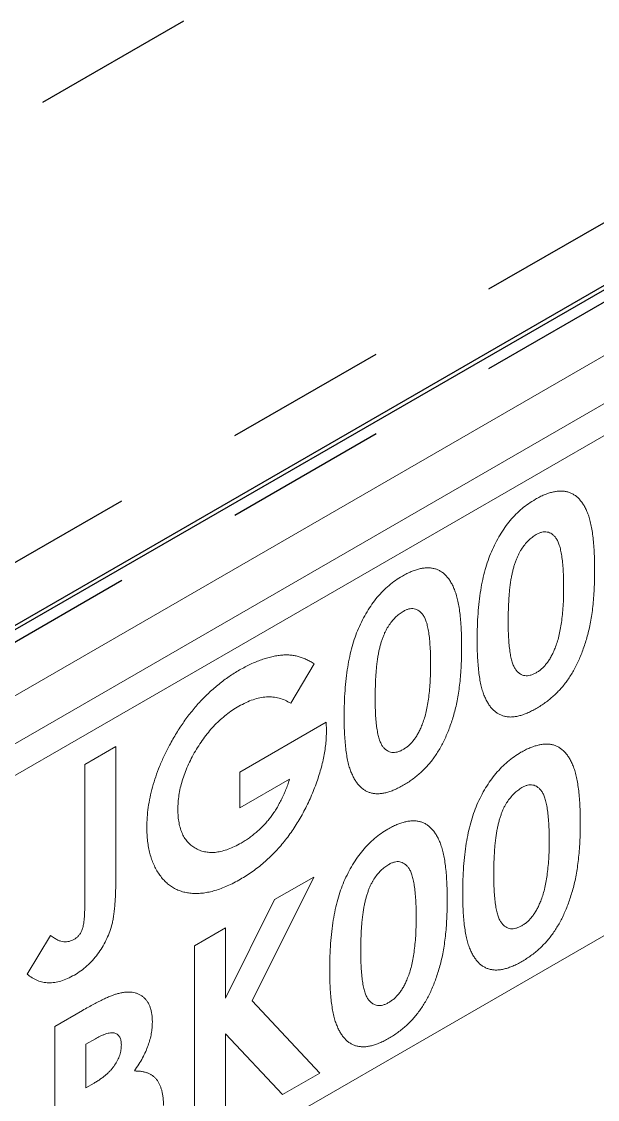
# Model space of a CAD drawing. Extents: x -0.6 to 13.4, y -11.2 to 0.
# Drawn here: x 7.3 to 7.742, y -10.773 to -9.946 of the extents above; entities that cross this region are included whole.
import ezdxf

# ---------------------------------------------------------------- set-up
doc = ezdxf.new("R2010")
doc.units = 0
doc.header["$LTSCALE"] = 0.5
doc.header["$MEASUREMENT"] = 0
doc.linetypes.add('HIDDEN', pattern=[0.375, 0.25, -0.125])
for name, color, linetype in [('Brackets', 181, 'CONTINUOUS'), ('Dimension', 10, 'CONTINUOUS'), ('Housing', 150, 'CONTINUOUS')]:
    doc.layers.add(name, color=color, linetype=linetype)
doc.layers.add('Jig', color=41, linetype='CONTINUOUS', lineweight=13)

msp = doc.modelspace()

# ---------------------------------------------------------------- linework, layer by layer
at = {"layer": 'Brackets', "linetype": 'HIDDEN', "lineweight": 25, "transparency": 16777216}
msp.add_line((8.00899, -9.60833), (7.07399, -10.1481), dxfattribs=at)
at = {"layer": 'Brackets', "linetype": 'HIDDEN', "transparency": 16777216}
for p, q in [((7.07399, -10.48879), (8.23336, -9.8195)), ((7.07399, -10.54978), (8.23336, -9.88049))]:
    msp.add_line(p, q, dxfattribs=at)
at = {"layer": 'Dimension', "transparency": 16777216}
msp.add_open_spline([(8.84098, -10.31961), (9.03371, -8.74154), (7.65115, -7.95669), (6.2686, -7.17184), (6.46132, -5.59377)], degree=3, dxfattribs=at)
at = {"layer": 'Housing', "linetype": 'Continuous', "transparency": 16777216}
for p, q in [((8.85811, -9.51018), (7.12135, -10.51325)), ((7.12342, -10.50868), (8.85777, -9.507))]:
    msp.add_line(p, q, dxfattribs=at)
at = {"layer": 'Jig', "linetype": 'Continuous', "transparency": 16777216}
for p, q in [((7.13049, -10.55849), (8.17421, -9.95569)), ((8.12928, -9.98162), (7.13049, -10.55848)), ((8.18231, -9.98776), (7.14817, -10.58504)), ((7.15878, -10.60341), (8.19292, -10.00613)), ((8.19292, -10.38982), (7.15878, -10.98709))]:
    msp.add_line(p, q, dxfattribs=at)
at = {"layer": 'Jig', "transparency": 16777216}
for p, q in [((7.52454, -10.43895), (7.50654, -10.46925)), ((7.46763, -10.52205), (7.53373, -10.48387)), ((7.53373, -10.48387), (7.53392, -10.4903)), ((7.34864, -10.5162), (7.37244, -10.50246)), ((7.37244, -10.50246), (7.37244, -10.60407)), ((7.34864, -10.62419), (7.34864, -10.5162)), ((7.46763, -10.54952), (7.46763, -10.52205)), ((7.50569, -10.52754), (7.46763, -10.54952)), ((7.52422, -10.60255), (7.47697, -10.69754)), ((7.49419, -10.6199), (7.52422, -10.60255)), ((7.45658, -10.6955), (7.49419, -10.6199)), ((7.43278, -10.65537), (7.45658, -10.64162)), ((7.45658, -10.64162), (7.45658, -10.6955)), ((7.30445, -10.67704), (7.32245, -10.64741)), ((7.32229, -10.64769), (7.32646, -10.6501)), ((7.43278, -10.80843), (7.43278, -10.65537)), ((7.47697, -10.69754), (7.52882, -10.75297)), ((7.32569, -10.71721), (7.34694, -10.70494)), ((7.32569, -10.87028), (7.32569, -10.71721)), ((7.35695, -10.72663), (7.34949, -10.73094)), ((7.45658, -10.72291), (7.45658, -10.79469)), ((7.50016, -10.76952), (7.45658, -10.72291)), ((7.34949, -10.73094), (7.34949, -10.7643)), ((7.52882, -10.75297), (7.50016, -10.76952)), ((7.34949, -10.7643), (7.35581, -10.76065))]:
    msp.add_line(p, q, dxfattribs=at)
for points, knots in [([(7.66039, -10.35304), (7.66142, -10.35079), (7.66343, -10.34639), (7.66695, -10.34011), (7.67073, -10.33429), (7.67485, -10.32897), (7.67925, -10.32412), (7.68396, -10.31977), (7.68896, -10.31592), (7.69239, -10.31381), (7.69415, -10.31273)], [0, 0, 0, 0, 0.132314, 0.2587, 0.380912, 0.500535, 0.620923, 0.742376, 0.868281, 1, 1, 1, 1]), ([(7.69415, -10.31273), (7.6953, -10.31208), (7.69756, -10.31081), (7.7009, -10.30931), (7.70411, -10.30808), (7.70722, -10.30718), (7.71019, -10.30663), (7.71305, -10.3064), (7.71579, -10.30646), (7.7184, -10.3069), (7.72087, -10.30768), (7.72321, -10.3088), (7.72537, -10.31033), (7.72743, -10.31214), (7.72931, -10.31436), (7.73107, -10.3169), (7.73266, -10.31981), (7.73413, -10.32309), (7.73544, -10.3268), (7.73654, -10.33104), (7.7375, -10.33575), (7.73825, -10.34101), (7.73887, -10.34676), (7.73928, -10.35305), (7.73956, -10.35982), (7.73958, -10.36456), (7.73959, -10.367)], [0, 0, 0, 0, 0.036627, 0.072018, 0.106602, 0.140274, 0.17358, 0.206379, 0.239129, 0.271938, 0.305059, 0.338342, 0.37263, 0.407727, 0.443889, 0.481473, 0.520266, 0.561057, 0.604159, 0.650198, 0.699685, 0.752419, 0.808832, 0.868984, 0.93269, 1, 1, 1, 1]), ([(7.71579, -10.38074), (7.71578, -10.37834), (7.71577, -10.3737), (7.71546, -10.36721), (7.71503, -10.36137), (7.7144, -10.35624), (7.71359, -10.35179), (7.71259, -10.34802), (7.71142, -10.34493), (7.71002, -10.34254), (7.70848, -10.34071), (7.70684, -10.33933), (7.7051, -10.33833), (7.70324, -10.33778), (7.70127, -10.33762), (7.69919, -10.33794), (7.69699, -10.33866), (7.6955, -10.33946), (7.69473, -10.33986)], [0, 0, 0, 0, 0.112119, 0.21581, 0.310214, 0.396008, 0.473428, 0.542799, 0.60457, 0.659382, 0.708791, 0.755384, 0.798717, 0.840426, 0.880199, 0.91973, 0.959047, 1, 1, 1, 1]), ([(7.69473, -10.33986), (7.69369, -10.34052), (7.69165, -10.34181), (7.68869, -10.34446), (7.68593, -10.34755), (7.68379, -10.35049), (7.68221, -10.35311), (7.68106, -10.35527), (7.68003, -10.35761), (7.67904, -10.36011), (7.67815, -10.36279), (7.67729, -10.36563), (7.67656, -10.36864), (7.67586, -10.37184), (7.67525, -10.37527), (7.67472, -10.37897), (7.67428, -10.38295), (7.6739, -10.38723), (7.67366, -10.39176), (7.67343, -10.39661), (7.67334, -10.40172), (7.67331, -10.40523), (7.6733, -10.40704)], [0, 0, 0, 0, 0.053832, 0.105539, 0.157632, 0.2113, 0.239518, 0.269404, 0.300688, 0.334182, 0.369857, 0.408083, 0.448239, 0.491626, 0.538665, 0.589919, 0.646388, 0.70724, 0.772955, 0.843648, 0.919311, 1, 1, 1, 1]), ([(7.6495, -10.42047), (7.64953, -10.41706), (7.64957, -10.41049), (7.65012, -10.40071), (7.65095, -10.39149), (7.65209, -10.3828), (7.65363, -10.37461), (7.65551, -10.36695), (7.65767, -10.3598), (7.65951, -10.35524), (7.66039, -10.35304)], [0, 0, 0, 0, 0.161066, 0.310779, 0.449889, 0.578276, 0.696627, 0.805994, 0.906565, 1, 1, 1, 1]), ([(7.59216, -10.37163), (7.59331, -10.37098), (7.59558, -10.36971), (7.59891, -10.36821), (7.60213, -10.36699), (7.60523, -10.36608), (7.6082, -10.36553), (7.61106, -10.36531), (7.61381, -10.36537), (7.61642, -10.3658), (7.61888, -10.36659), (7.62122, -10.36771), (7.62338, -10.36923), (7.62545, -10.37105), (7.62733, -10.37327), (7.62908, -10.3758), (7.63068, -10.37872), (7.63214, -10.38199), (7.63346, -10.3857), (7.63456, -10.38994), (7.63551, -10.39465), (7.63627, -10.39991), (7.63689, -10.40566), (7.63729, -10.41195), (7.63757, -10.41872), (7.63759, -10.42347), (7.6376, -10.4259)], [0, 0, 0, 0, 0.036627, 0.072018, 0.106602, 0.140274, 0.17358, 0.206379, 0.239129, 0.271938, 0.305059, 0.338342, 0.37263, 0.407727, 0.443889, 0.481473, 0.520266, 0.561057, 0.604159, 0.650198, 0.699685, 0.752419, 0.808832, 0.868984, 0.93269, 1, 1, 1, 1]), ([(7.73959, -10.367), (7.73958, -10.36948), (7.73955, -10.3743), (7.73929, -10.38145), (7.73883, -10.38829), (7.73824, -10.39478), (7.73744, -10.40097), (7.7365, -10.40682), (7.73537, -10.41237), (7.73402, -10.41762), (7.73255, -10.4226), (7.73097, -10.42734), (7.72926, -10.43188), (7.72744, -10.43622), (7.72546, -10.44034), (7.7234, -10.44424), (7.72119, -10.44793), (7.71888, -10.45142), (7.71641, -10.45474), (7.71379, -10.45787), (7.711, -10.46083), (7.70808, -10.46367), (7.70498, -10.4663), (7.70174, -10.46882), (7.69834, -10.47115), (7.69603, -10.47253), (7.69484, -10.47324)], [0, 0, 0, 0, 0.068489, 0.133072, 0.193823, 0.251075, 0.304391, 0.354397, 0.401009, 0.444414, 0.485404, 0.524642, 0.561886, 0.597916, 0.632441, 0.665719, 0.697746, 0.729345, 0.760583, 0.792362, 0.824318, 0.857161, 0.89093, 0.925963, 0.962063, 1, 1, 1, 1]), ([(7.5584, -10.41195), (7.55943, -10.4097), (7.56145, -10.4053), (7.56497, -10.39901), (7.56875, -10.39319), (7.57287, -10.38788), (7.57726, -10.38302), (7.58197, -10.37867), (7.58697, -10.37483), (7.59041, -10.37271), (7.59216, -10.37163)], [0, 0, 0, 0, 0.132314, 0.2587, 0.380912, 0.500535, 0.620923, 0.742376, 0.868281, 1, 1, 1, 1]), ([(7.70926, -10.42692), (7.7098, -10.42548), (7.71092, -10.42246), (7.71222, -10.4177), (7.71333, -10.41255), (7.71421, -10.40698), (7.71492, -10.40099), (7.71546, -10.39458), (7.71573, -10.38778), (7.71577, -10.38315), (7.71579, -10.38074)], [0, 0, 0, 0, 0.088875, 0.186363, 0.29409, 0.412109, 0.541758, 0.682689, 0.835089, 1, 1, 1, 1]), ([(7.59275, -10.39877), (7.5917, -10.39942), (7.58966, -10.40072), (7.5867, -10.40336), (7.58394, -10.40645), (7.5818, -10.4094), (7.58022, -10.41201), (7.57907, -10.41417), (7.57805, -10.41651), (7.57706, -10.41901), (7.57616, -10.42169), (7.57531, -10.42453), (7.57457, -10.42754), (7.57387, -10.43074), (7.57327, -10.43417), (7.57273, -10.43788), (7.5723, -10.44185), (7.57191, -10.44613), (7.57167, -10.45066), (7.57144, -10.45552), (7.57136, -10.46063), (7.57133, -10.46413), (7.57131, -10.46594)], [0, 0, 0, 0, 0.0538317, 0.1055387, 0.1576324, 0.2112999, 0.2395184, 0.2694043, 0.3006884, 0.334182, 0.369857, 0.4080829, 0.4482393, 0.4916256, 0.5386654, 0.5899193, 0.6463879, 0.7072399, 0.7729552, 0.8436484, 0.9193114, 1, 1, 1, 1]), ([(7.61381, -10.43965), (7.6138, -10.43724), (7.61378, -10.43261), (7.61347, -10.42612), (7.61304, -10.42028), (7.61241, -10.41514), (7.6116, -10.41069), (7.61061, -10.40692), (7.60943, -10.40383), (7.60804, -10.40144), (7.60649, -10.39961), (7.60485, -10.39823), (7.60311, -10.39723), (7.60125, -10.39668), (7.59928, -10.39652), (7.5972, -10.39684), (7.59501, -10.39757), (7.59351, -10.39836), (7.59275, -10.39877)], [0, 0, 0, 0, 0.112119, 0.21581, 0.310214, 0.396008, 0.473428, 0.542799, 0.60457, 0.659382, 0.708791, 0.755384, 0.798717, 0.840426, 0.880199, 0.91973, 0.959047, 1, 1, 1, 1]), ([(7.54752, -10.47938), (7.54754, -10.47597), (7.54758, -10.46939), (7.54813, -10.45961), (7.54897, -10.45039), (7.5501, -10.4417), (7.55164, -10.43352), (7.55352, -10.42586), (7.55568, -10.4187), (7.55752, -10.41414), (7.5584, -10.41195)], [0, 0, 0, 0, 0.161066, 0.310779, 0.449889, 0.578276, 0.696627, 0.805994, 0.906565, 1, 1, 1, 1]), ([(7.6733, -10.40704), (7.67332, -10.40935), (7.67337, -10.41379), (7.67361, -10.42008), (7.6741, -10.42565), (7.67471, -10.43062), (7.67555, -10.43487), (7.67659, -10.43845), (7.67774, -10.44144), (7.67919, -10.44369), (7.68074, -10.44542), (7.6824, -10.44674), (7.68418, -10.44761), (7.68605, -10.44814), (7.68807, -10.44817), (7.69019, -10.44781), (7.69243, -10.44705), (7.69396, -10.44624), (7.69473, -10.44583)], [0, 0, 0, 0, 0.110752, 0.212376, 0.305552, 0.39038, 0.466772, 0.535487, 0.596824, 0.651363, 0.701341, 0.747857, 0.792193, 0.834257, 0.875313, 0.916021, 0.957645, 1, 1, 1, 1]), ([(7.69484, -10.47324), (7.69365, -10.47391), (7.69133, -10.4752), (7.68791, -10.47681), (7.68466, -10.47802), (7.68153, -10.47901), (7.67855, -10.47956), (7.67571, -10.47985), (7.67303, -10.47972), (7.67047, -10.47932), (7.66808, -10.47854), (7.66582, -10.47744), (7.66366, -10.47606), (7.66166, -10.47427), (7.65981, -10.47215), (7.65807, -10.4697), (7.65649, -10.4669), (7.65501, -10.46378), (7.6537, -10.46019), (7.65257, -10.4561), (7.65162, -10.45147), (7.65082, -10.44633), (7.65027, -10.44059), (7.6498, -10.43439), (7.64954, -10.42764), (7.64952, -10.42291), (7.6495, -10.42047)], [0, 0, 0, 0, 0.038221, 0.074874, 0.110168, 0.144745, 0.178103, 0.211197, 0.24385, 0.276037, 0.308544, 0.341435, 0.375117, 0.409625, 0.445367, 0.482286, 0.520792, 0.560774, 0.603062, 0.648922, 0.697907, 0.750777, 0.807292, 0.867643, 0.931855, 1, 1, 1, 1]), ([(7.6376, -10.4259), (7.63759, -10.42838), (7.63757, -10.4332), (7.6373, -10.44035), (7.63684, -10.44719), (7.63626, -10.45368), (7.63545, -10.45988), (7.63451, -10.46573), (7.63338, -10.47127), (7.63203, -10.47652), (7.63057, -10.4815), (7.62898, -10.48625), (7.62727, -10.49079), (7.62545, -10.49512), (7.62347, -10.49924), (7.62141, -10.50315), (7.61921, -10.50683), (7.6169, -10.51032), (7.61443, -10.51364), (7.6118, -10.51678), (7.60901, -10.51973), (7.60609, -10.52258), (7.60299, -10.5252), (7.59976, -10.52773), (7.59636, -10.53005), (7.59404, -10.53144), (7.59285, -10.53215)], [0, 0, 0, 0, 0.068489, 0.133072, 0.193823, 0.251075, 0.304391, 0.354397, 0.401009, 0.444414, 0.485404, 0.524642, 0.561886, 0.597916, 0.632441, 0.665719, 0.697746, 0.729345, 0.760583, 0.792362, 0.824318, 0.857161, 0.89093, 0.925963, 0.962063, 1, 1, 1, 1]), ([(7.69473, -10.44583), (7.69548, -10.44538), (7.69694, -10.44448), (7.69907, -10.44274), (7.70108, -10.44075), (7.70297, -10.43848), (7.70475, -10.43595), (7.7064, -10.43318), (7.70792, -10.43013), (7.7088, -10.42802), (7.70926, -10.42692)], [0, 0, 0, 0, 0.1240354, 0.242846, 0.3603417, 0.4790424, 0.5993341, 0.7254885, 0.8585494, 1, 1, 1, 1]), ([(7.46733, -10.44372), (7.46876, -10.44293), (7.4716, -10.44134), (7.47581, -10.43925), (7.47997, -10.43739), (7.48406, -10.43584), (7.48808, -10.43451), (7.49202, -10.43352), (7.4959, -10.43273), (7.49842, -10.43243), (7.49968, -10.43228)], [0, 0, 0, 0, 0.128976, 0.256614, 0.382375, 0.50745, 0.631232, 0.754221, 0.877301, 1, 1, 1, 1]), ([(7.49968, -10.43228), (7.50074, -10.4322), (7.5029, -10.43204), (7.50604, -10.43222), (7.5092, -10.43259), (7.51229, -10.43334), (7.51541, -10.43429), (7.51849, -10.43556), (7.52155, -10.43711), (7.52353, -10.43833), (7.52454, -10.43895)], [0, 0, 0, 0, 0.111803, 0.227404, 0.345669, 0.467905, 0.594194, 0.724668, 0.859642, 1, 1, 1, 1]), ([(7.41363, -10.50151), (7.4145, -10.49991), (7.41622, -10.49675), (7.41896, -10.49214), (7.42178, -10.48767), (7.4247, -10.48338), (7.42772, -10.47923), (7.43084, -10.47524), (7.43405, -10.47136), (7.43736, -10.46769), (7.44077, -10.46414), (7.44429, -10.46077), (7.44789, -10.45751), (7.4516, -10.45446), (7.45539, -10.45152), (7.45929, -10.44877), (7.46327, -10.4461), (7.46597, -10.44452), (7.46733, -10.44372)], [0, 0, 0, 0, 0.063787, 0.126616, 0.188343, 0.249479, 0.309864, 0.370656, 0.430675, 0.491278, 0.551874, 0.613065, 0.675167, 0.737705, 0.801473, 0.866116, 0.93226, 1, 1, 1, 1]), ([(7.60727, -10.48583), (7.60781, -10.48438), (7.60893, -10.48136), (7.61023, -10.4766), (7.61134, -10.47145), (7.61223, -10.46588), (7.61293, -10.4599), (7.61347, -10.45348), (7.61374, -10.44668), (7.61378, -10.44205), (7.61381, -10.43965)], [0, 0, 0, 0, 0.088875, 0.186363, 0.29409, 0.412109, 0.541758, 0.682689, 0.835089, 1, 1, 1, 1]), ([(7.50654, -10.46925), (7.50511, -10.46843), (7.50231, -10.46681), (7.49774, -10.46525), (7.493, -10.4644), (7.48808, -10.4643), (7.48298, -10.46497), (7.4777, -10.46638), (7.47224, -10.46857), (7.46854, -10.47057), (7.46667, -10.47158)], [0, 0, 0, 0, 0.134447, 0.263807, 0.389241, 0.511496, 0.632427, 0.753439, 0.87526, 1, 1, 1, 1]), ([(7.57131, -10.46594), (7.57134, -10.46825), (7.57138, -10.4727), (7.57163, -10.47898), (7.57212, -10.48456), (7.57272, -10.48952), (7.57357, -10.49378), (7.5746, -10.49736), (7.57576, -10.50035), (7.5772, -10.50259), (7.57875, -10.50432), (7.58041, -10.50564), (7.5822, -10.50651), (7.58406, -10.50704), (7.58608, -10.50707), (7.58821, -10.50671), (7.59044, -10.50595), (7.59197, -10.50514), (7.59275, -10.50473)], [0, 0, 0, 0, 0.110752, 0.212376, 0.305552, 0.39038, 0.466772, 0.535487, 0.596824, 0.651363, 0.701341, 0.747857, 0.792193, 0.834257, 0.875313, 0.916021, 0.957645, 1, 1, 1, 1]), ([(7.46667, -10.47158), (7.46505, -10.47257), (7.46186, -10.4745), (7.45718, -10.47792), (7.45271, -10.4817), (7.44843, -10.48583), (7.44436, -10.49034), (7.44047, -10.4952), (7.43683, -10.50043), (7.4334, -10.50594), (7.43028, -10.51161), (7.42753, -10.51732), (7.4252, -10.52301), (7.42331, -10.52866), (7.42184, -10.53425), (7.42081, -10.5398), (7.42015, -10.54534), (7.42007, -10.5489), (7.42003, -10.5507)], [0, 0, 0, 0, 0.067193, 0.13194, 0.195206, 0.257151, 0.318871, 0.380526, 0.442962, 0.506874, 0.570467, 0.632465, 0.693241, 0.753455, 0.813441, 0.873852, 0.936105, 1, 1, 1, 1]), ([(7.59285, -10.53215), (7.59166, -10.53281), (7.58934, -10.5341), (7.58593, -10.53572), (7.58267, -10.53693), (7.57954, -10.53792), (7.57657, -10.53846), (7.57372, -10.53875), (7.57104, -10.53862), (7.56849, -10.53822), (7.5661, -10.53745), (7.56384, -10.53634), (7.56167, -10.53496), (7.55968, -10.53318), (7.55782, -10.53105), (7.55609, -10.52861), (7.55451, -10.52581), (7.55303, -10.52268), (7.55172, -10.5191), (7.55058, -10.51501), (7.54964, -10.51037), (7.54883, -10.50523), (7.54828, -10.49949), (7.54782, -10.49329), (7.54755, -10.48654), (7.54753, -10.48181), (7.54752, -10.47938)], [0, 0, 0, 0, 0.038221, 0.074874, 0.110168, 0.144745, 0.178103, 0.211197, 0.24385, 0.276037, 0.308544, 0.341435, 0.375117, 0.409625, 0.445367, 0.482286, 0.520792, 0.560774, 0.603062, 0.648922, 0.697907, 0.750777, 0.807292, 0.867643, 0.931855, 1, 1, 1, 1]), ([(7.59275, -10.50473), (7.59349, -10.50428), (7.59495, -10.50338), (7.59708, -10.50164), (7.59909, -10.49965), (7.60099, -10.49738), (7.60276, -10.49486), (7.60442, -10.49208), (7.60593, -10.48904), (7.60682, -10.48692), (7.60727, -10.48583)], [0, 0, 0, 0, 0.124035, 0.242846, 0.360342, 0.479042, 0.599334, 0.725488, 0.858549, 1, 1, 1, 1]), ([(7.53392, -10.4903), (7.53389, -10.49199), (7.53385, -10.49537), (7.53341, -10.50061), (7.53269, -10.50595), (7.5317, -10.51137), (7.53046, -10.51689), (7.52888, -10.52252), (7.52703, -10.52824), (7.52496, -10.534), (7.52263, -10.53973), (7.52013, -10.54533), (7.51748, -10.55077), (7.51464, -10.55603), (7.51162, -10.5611), (7.50845, -10.566), (7.50513, -10.57076), (7.50161, -10.5753), (7.49794, -10.57965), (7.49413, -10.58384), (7.49015, -10.58778), (7.48601, -10.59152), (7.48173, -10.59504), (7.47729, -10.59832), (7.4727, -10.60146), (7.46958, -10.60331), (7.468, -10.60426)], [0, 0, 0, 0, 0.0419561, 0.0838374, 0.1253297, 0.1668251, 0.2084872, 0.2506579, 0.2931106, 0.3364618, 0.3796157, 0.4216808, 0.4630152, 0.5037472, 0.5437176, 0.5834649, 0.6231529, 0.6628895, 0.7028108, 0.7428727, 0.7836392, 0.8248405, 0.866918, 0.9100605, 0.9542098, 1, 1, 1, 1]), ([(7.39624, -10.56448), (7.39628, -10.56195), (7.39638, -10.55697), (7.39724, -10.54921), (7.39857, -10.54142), (7.40051, -10.53354), (7.40295, -10.52561), (7.40594, -10.51761), (7.40949, -10.50953), (7.41224, -10.50421), (7.41363, -10.50151)], [0, 0, 0, 0, 0.129258, 0.255246, 0.378909, 0.50093, 0.623252, 0.746433, 0.871368, 1, 1, 1, 1]), ([(7.6831, -10.50687), (7.68425, -10.50622), (7.68652, -10.50495), (7.68985, -10.50345), (7.69307, -10.50223), (7.69617, -10.50132), (7.69914, -10.50077), (7.702, -10.50054), (7.70474, -10.50061), (7.70736, -10.50104), (7.70982, -10.50183), (7.71216, -10.50295), (7.71432, -10.50447), (7.71638, -10.50629), (7.71827, -10.5085), (7.72002, -10.51104), (7.72162, -10.51395), (7.72308, -10.51723), (7.72439, -10.52094), (7.72549, -10.52518), (7.72645, -10.52989), (7.72721, -10.53515), (7.72782, -10.5409), (7.72823, -10.54719), (7.72851, -10.55396), (7.72853, -10.55871), (7.72854, -10.56114)], [0, 0, 0, 0, 0.036627, 0.072018, 0.106602, 0.140274, 0.17358, 0.206379, 0.239129, 0.271938, 0.305059, 0.338342, 0.37263, 0.407727, 0.443889, 0.481473, 0.520266, 0.561057, 0.604159, 0.650198, 0.699685, 0.752419, 0.808832, 0.868984, 0.93269, 1, 1, 1, 1]), ([(7.64934, -10.54718), (7.65037, -10.54493), (7.65239, -10.54053), (7.6559, -10.53425), (7.65969, -10.52843), (7.66381, -10.52312), (7.6682, -10.51826), (7.67291, -10.51391), (7.67791, -10.51007), (7.68134, -10.50795), (7.6831, -10.50687)], [0, 0, 0, 0, 0.132314, 0.2587, 0.380912, 0.500535, 0.620923, 0.742376, 0.868281, 1, 1, 1, 1]), ([(7.46848, -10.57651), (7.46957, -10.57587), (7.47171, -10.57461), (7.47484, -10.57243), (7.47785, -10.57018), (7.48073, -10.56783), (7.48347, -10.56527), (7.48611, -10.56264), (7.48859, -10.55983), (7.49096, -10.55691), (7.49321, -10.55381), (7.49533, -10.55057), (7.49734, -10.54714), (7.49926, -10.54356), (7.50103, -10.53979), (7.50271, -10.53587), (7.50428, -10.53176), (7.50521, -10.52897), (7.50569, -10.52754)], [0, 0, 0, 0, 0.069342, 0.136133, 0.200535, 0.262767, 0.323389, 0.382953, 0.440937, 0.498748, 0.556278, 0.614728, 0.673714, 0.734792, 0.797576, 0.86229, 0.929678, 1, 1, 1, 1]), ([(7.68368, -10.534), (7.68264, -10.53466), (7.6806, -10.53596), (7.67764, -10.5386), (7.67488, -10.54169), (7.67274, -10.54464), (7.67116, -10.54725), (7.67001, -10.54941), (7.66898, -10.55175), (7.66799, -10.55425), (7.6671, -10.55693), (7.66624, -10.55977), (7.66551, -10.56278), (7.66481, -10.56598), (7.66421, -10.56941), (7.66367, -10.57312), (7.66323, -10.57709), (7.66285, -10.58137), (7.66261, -10.5859), (7.66238, -10.59076), (7.66229, -10.59587), (7.66227, -10.59937), (7.66225, -10.60118)], [0, 0, 0, 0, 0.053832, 0.105539, 0.157632, 0.2113, 0.239518, 0.269404, 0.300688, 0.334182, 0.369857, 0.408083, 0.448239, 0.491626, 0.538665, 0.589919, 0.646388, 0.70724, 0.772955, 0.843648, 0.919311, 1, 1, 1, 1]), ([(7.70474, -10.57489), (7.70474, -10.57248), (7.70472, -10.56784), (7.70441, -10.56136), (7.70398, -10.55552), (7.70335, -10.55038), (7.70254, -10.54593), (7.70154, -10.54216), (7.70037, -10.53907), (7.69897, -10.53668), (7.69743, -10.53485), (7.69579, -10.53347), (7.69405, -10.53247), (7.69219, -10.53192), (7.69022, -10.53176), (7.68814, -10.53208), (7.68594, -10.53281), (7.68445, -10.5336), (7.68368, -10.534)], [0, 0, 0, 0, 0.112119, 0.21581, 0.310214, 0.396008, 0.473428, 0.542799, 0.60457, 0.659382, 0.708791, 0.755384, 0.798717, 0.840426, 0.880199, 0.91973, 0.959047, 1, 1, 1, 1]), ([(7.42003, -10.5507), (7.42007, -10.55253), (7.42014, -10.55611), (7.42083, -10.56104), (7.42192, -10.56553), (7.42344, -10.56957), (7.42541, -10.57311), (7.42785, -10.57616), (7.43071, -10.57876), (7.43396, -10.58086), (7.4375, -10.58249), (7.44134, -10.58344), (7.44535, -10.58383), (7.44958, -10.58364), (7.45403, -10.58272), (7.45866, -10.58129), (7.4635, -10.57924), (7.4668, -10.57743), (7.46848, -10.57651)], [0, 0, 0, 0, 0.063874, 0.125841, 0.186457, 0.246336, 0.306267, 0.366955, 0.42886, 0.492563, 0.556595, 0.619071, 0.681028, 0.742582, 0.804912, 0.86786, 0.932938, 1, 1, 1, 1]), ([(7.63845, -10.61461), (7.63848, -10.61121), (7.63852, -10.60463), (7.63907, -10.59485), (7.6399, -10.58563), (7.64104, -10.57694), (7.64258, -10.56876), (7.64446, -10.5611), (7.64662, -10.55394), (7.64846, -10.54938), (7.64934, -10.54718)], [0, 0, 0, 0, 0.161066, 0.310779, 0.449889, 0.578276, 0.696627, 0.805994, 0.906565, 1, 1, 1, 1]), ([(7.58111, -10.56577), (7.58226, -10.56513), (7.58453, -10.56386), (7.58787, -10.56235), (7.59108, -10.56113), (7.59418, -10.56022), (7.59715, -10.55968), (7.60001, -10.55945), (7.60276, -10.55951), (7.60537, -10.55994), (7.60784, -10.56073), (7.61017, -10.56185), (7.61234, -10.56337), (7.6144, -10.56519), (7.61628, -10.56741), (7.61803, -10.56995), (7.61963, -10.57286), (7.6211, -10.57613), (7.62241, -10.57985), (7.62351, -10.58408), (7.62447, -10.5888), (7.62522, -10.59405), (7.62584, -10.5998), (7.62624, -10.6061), (7.62652, -10.61287), (7.62654, -10.61761), (7.62656, -10.62005)], [0, 0, 0, 0, 0.0366266, 0.0720176, 0.1066018, 0.1402739, 0.1735801, 0.2063789, 0.2391292, 0.2719377, 0.3050588, 0.3383424, 0.3726295, 0.4077269, 0.4438894, 0.4814735, 0.5202662, 0.5610568, 0.6041587, 0.6501983, 0.6996847, 0.7524187, 0.8088321, 0.8689839, 0.93269, 1, 1, 1, 1]), ([(7.72854, -10.56114), (7.72853, -10.56362), (7.7285, -10.56844), (7.72824, -10.57559), (7.72778, -10.58243), (7.72719, -10.58892), (7.72639, -10.59511), (7.72545, -10.60096), (7.72432, -10.60651), (7.72297, -10.61176), (7.72151, -10.61674), (7.71992, -10.62149), (7.71821, -10.62603), (7.71639, -10.63036), (7.71441, -10.63448), (7.71235, -10.63839), (7.71015, -10.64207), (7.70784, -10.64556), (7.70536, -10.64888), (7.70274, -10.65202), (7.69995, -10.65497), (7.69703, -10.65781), (7.69393, -10.66044), (7.6907, -10.66296), (7.68729, -10.66529), (7.68498, -10.66668), (7.68379, -10.66739)], [0, 0, 0, 0, 0.068489, 0.133072, 0.193823, 0.251075, 0.304391, 0.354397, 0.401009, 0.444414, 0.485404, 0.524642, 0.561886, 0.597916, 0.632441, 0.665719, 0.697746, 0.729345, 0.760583, 0.792362, 0.824318, 0.857161, 0.89093, 0.925963, 0.962063, 1, 1, 1, 1]), ([(7.468, -10.60426), (7.46631, -10.60521), (7.46295, -10.60709), (7.458, -10.60946), (7.45319, -10.61138), (7.44851, -10.61302), (7.44398, -10.61412), (7.43958, -10.61493), (7.43533, -10.61522), (7.43122, -10.6152), (7.42729, -10.61472), (7.42354, -10.6139), (7.42002, -10.61263), (7.41672, -10.61096), (7.41362, -10.60894), (7.41073, -10.60649), (7.40805, -10.60367), (7.40562, -10.60041), (7.40342, -10.59686), (7.4015, -10.59302), (7.39989, -10.58893), (7.39854, -10.58458), (7.39752, -10.57994), (7.39676, -10.57505), (7.39634, -10.56989), (7.39627, -10.56629), (7.39624, -10.56448)], [0, 0, 0, 0, 0.045177, 0.089554, 0.132591, 0.175068, 0.216835, 0.258412, 0.299395, 0.34053, 0.381365, 0.421966, 0.462143, 0.502292, 0.542775, 0.583285, 0.62468, 0.666691, 0.70889, 0.750592, 0.791965, 0.832957, 0.874428, 0.915866, 0.957652, 1, 1, 1, 1]), ([(7.54736, -10.60609), (7.54839, -10.60384), (7.5504, -10.59944), (7.55392, -10.59316), (7.5577, -10.58734), (7.56182, -10.58202), (7.56621, -10.57717), (7.57092, -10.57281), (7.57592, -10.56897), (7.57936, -10.56685), (7.58111, -10.56577)], [0, 0, 0, 0, 0.132314, 0.2587, 0.380912, 0.500535, 0.620923, 0.742376, 0.868281, 1, 1, 1, 1]), ([(7.69821, -10.62107), (7.69875, -10.61962), (7.69987, -10.6166), (7.70117, -10.61184), (7.70228, -10.60669), (7.70317, -10.60112), (7.70387, -10.59513), (7.70441, -10.58872), (7.70468, -10.58192), (7.70472, -10.57729), (7.70474, -10.57489)], [0, 0, 0, 0, 0.088875, 0.186363, 0.29409, 0.412109, 0.541758, 0.682689, 0.835089, 1, 1, 1, 1]), ([(7.5817, -10.59291), (7.58066, -10.59357), (7.57862, -10.59486), (7.57566, -10.5975), (7.57289, -10.60059), (7.57075, -10.60354), (7.56917, -10.60616), (7.56803, -10.60831), (7.567, -10.61066), (7.56601, -10.61316), (7.56512, -10.61584), (7.56426, -10.61868), (7.56353, -10.62168), (7.56282, -10.62488), (7.56222, -10.62831), (7.56169, -10.63202), (7.56125, -10.636), (7.56087, -10.64028), (7.56063, -10.6448), (7.56039, -10.64966), (7.56031, -10.65477), (7.56028, -10.65827), (7.56026, -10.66008)], [0, 0, 0, 0, 0.053832, 0.105539, 0.157632, 0.2113, 0.239518, 0.269404, 0.300688, 0.334182, 0.369857, 0.408083, 0.448239, 0.491626, 0.538665, 0.589919, 0.646388, 0.70724, 0.772955, 0.843648, 0.919311, 1, 1, 1, 1]), ([(7.60276, -10.63379), (7.60275, -10.63138), (7.60273, -10.62675), (7.60242, -10.62026), (7.60199, -10.61442), (7.60136, -10.60928), (7.60056, -10.60483), (7.59956, -10.60107), (7.59838, -10.59797), (7.59699, -10.59558), (7.59544, -10.59376), (7.5938, -10.59237), (7.59206, -10.59137), (7.5902, -10.59082), (7.58823, -10.59066), (7.58615, -10.59098), (7.58396, -10.59171), (7.58246, -10.5925), (7.5817, -10.59291)], [0, 0, 0, 0, 0.112119, 0.21581, 0.310214, 0.396008, 0.473428, 0.542799, 0.60457, 0.659382, 0.708791, 0.755384, 0.798717, 0.840426, 0.880199, 0.91973, 0.959047, 1, 1, 1, 1]), ([(7.66225, -10.60118), (7.66227, -10.60349), (7.66232, -10.60794), (7.66256, -10.61422), (7.66306, -10.6198), (7.66366, -10.62476), (7.66451, -10.62901), (7.66554, -10.63259), (7.6667, -10.63559), (7.66814, -10.63783), (7.66969, -10.63956), (7.67135, -10.64088), (7.67313, -10.64175), (7.675, -10.64228), (7.67702, -10.64231), (7.67914, -10.64195), (7.68138, -10.64119), (7.68291, -10.64038), (7.68368, -10.63997)], [0, 0, 0, 0, 0.110752, 0.212376, 0.305552, 0.39038, 0.466772, 0.535487, 0.596824, 0.651363, 0.701341, 0.747857, 0.792193, 0.834257, 0.875313, 0.916021, 0.957645, 1, 1, 1, 1]), ([(7.37244, -10.60407), (7.37243, -10.60602), (7.37241, -10.60977), (7.37224, -10.61526), (7.37203, -10.62032), (7.37164, -10.62502), (7.37121, -10.6293), (7.37065, -10.63321), (7.37004, -10.63671), (7.36902, -10.64082), (7.36743, -10.64566), (7.36499, -10.65125), (7.36204, -10.65666), (7.35855, -10.66179), (7.35465, -10.66662), (7.35031, -10.67093), (7.34561, -10.67474), (7.34235, -10.67676), (7.34067, -10.67779)], [0, 0, 0, 0, 0.076414, 0.147235, 0.212084, 0.271069, 0.324193, 0.371998, 0.414138, 0.451018, 0.518122, 0.583596, 0.648767, 0.715219, 0.783109, 0.852067, 0.923839, 1, 1, 1, 1]), ([(7.53647, -10.67352), (7.53649, -10.67011), (7.53653, -10.66353), (7.53708, -10.65375), (7.53792, -10.64453), (7.53906, -10.63585), (7.54059, -10.62766), (7.54247, -10.62), (7.54463, -10.61285), (7.54647, -10.60828), (7.54736, -10.60609)], [0, 0, 0, 0, 0.161066, 0.310779, 0.449889, 0.578276, 0.696627, 0.805994, 0.906565, 1, 1, 1, 1]), ([(7.68379, -10.66739), (7.6826, -10.66805), (7.68028, -10.66934), (7.67687, -10.67096), (7.67361, -10.67216), (7.67048, -10.67315), (7.66751, -10.6737), (7.66466, -10.67399), (7.66198, -10.67386), (7.65943, -10.67346), (7.65704, -10.67269), (7.65477, -10.67158), (7.65261, -10.6702), (7.65062, -10.66842), (7.64876, -10.66629), (7.64703, -10.66385), (7.64544, -10.66104), (7.64396, -10.65792), (7.64265, -10.65433), (7.64152, -10.65025), (7.64058, -10.64561), (7.63977, -10.64047), (7.63922, -10.63473), (7.63875, -10.62853), (7.63849, -10.62178), (7.63847, -10.61705), (7.63845, -10.61461)], [0, 0, 0, 0, 0.038221, 0.074874, 0.110168, 0.144745, 0.178103, 0.211197, 0.24385, 0.276037, 0.308544, 0.341435, 0.375117, 0.409625, 0.445367, 0.482286, 0.520792, 0.560774, 0.603062, 0.648922, 0.697907, 0.750777, 0.807292, 0.867643, 0.931855, 1, 1, 1, 1]), ([(7.3407, -10.6503), (7.34133, -10.6499), (7.34255, -10.64911), (7.34426, -10.64736), (7.34565, -10.64523), (7.34659, -10.64321), (7.34718, -10.64137), (7.34756, -10.63969), (7.34791, -10.63774), (7.34815, -10.63555), (7.34842, -10.63306), (7.34851, -10.63036), (7.34864, -10.62734), (7.34864, -10.62528), (7.34864, -10.62419)], [0, 0, 0, 0, 0.083638, 0.160373, 0.236973, 0.319854, 0.367519, 0.425272, 0.493709, 0.573008, 0.662595, 0.763436, 0.875911, 1, 1, 1, 1]), ([(7.62656, -10.62005), (7.62654, -10.62253), (7.62652, -10.62735), (7.62625, -10.6345), (7.6258, -10.64133), (7.62521, -10.64783), (7.6244, -10.65402), (7.62346, -10.65987), (7.62233, -10.66541), (7.62098, -10.67066), (7.61952, -10.67564), (7.61793, -10.68039), (7.61622, -10.68493), (7.6144, -10.68926), (7.61242, -10.69339), (7.61036, -10.69729), (7.60816, -10.70097), (7.60585, -10.70446), (7.60338, -10.70778), (7.60076, -10.71092), (7.59796, -10.71387), (7.59504, -10.71672), (7.59194, -10.71934), (7.58871, -10.72187), (7.58531, -10.7242), (7.58299, -10.72558), (7.5818, -10.72629)], [0, 0, 0, 0, 0.068489, 0.133072, 0.193823, 0.251075, 0.304391, 0.354397, 0.401009, 0.444414, 0.485404, 0.524642, 0.561886, 0.597916, 0.632441, 0.665719, 0.697746, 0.729345, 0.760583, 0.792362, 0.824318, 0.857161, 0.89093, 0.925963, 0.962063, 1, 1, 1, 1]), ([(7.68368, -10.63997), (7.68443, -10.63952), (7.68589, -10.63862), (7.68802, -10.63688), (7.69003, -10.63489), (7.69192, -10.63262), (7.6937, -10.6301), (7.69535, -10.62732), (7.69687, -10.62428), (7.69776, -10.62216), (7.69821, -10.62107)], [0, 0, 0, 0, 0.1240354, 0.242846, 0.3603417, 0.4790424, 0.5993341, 0.7254885, 0.8585494, 1, 1, 1, 1]), ([(7.59622, -10.67997), (7.59676, -10.67853), (7.59789, -10.6755), (7.59918, -10.67075), (7.60029, -10.66559), (7.60118, -10.66002), (7.60188, -10.65404), (7.60242, -10.64762), (7.60269, -10.64082), (7.60274, -10.63619), (7.60276, -10.63379)], [0, 0, 0, 0, 0.088875, 0.186363, 0.29409, 0.412109, 0.541758, 0.682689, 0.835089, 1, 1, 1, 1]), ([(7.32245, -10.64741), (7.3234, -10.64809), (7.32516, -10.64937), (7.32779, -10.65089), (7.33022, -10.65187), (7.33248, -10.65231), (7.33461, -10.65231), (7.33667, -10.65201), (7.3387, -10.65133), (7.34004, -10.65064), (7.3407, -10.6503)], [0, 0, 0, 0, 0.191177, 0.356896, 0.499617, 0.618069, 0.721813, 0.819283, 0.911678, 1, 1, 1, 1]), ([(7.56026, -10.66008), (7.56029, -10.6624), (7.56033, -10.66684), (7.56058, -10.67312), (7.56107, -10.6787), (7.56167, -10.68366), (7.56252, -10.68792), (7.56356, -10.6915), (7.56471, -10.69449), (7.56616, -10.69673), (7.56771, -10.69847), (7.56936, -10.69979), (7.57115, -10.70065), (7.57302, -10.70118), (7.57503, -10.70121), (7.57716, -10.70086), (7.57939, -10.7001), (7.58092, -10.69929), (7.5817, -10.69888)], [0, 0, 0, 0, 0.110752, 0.212376, 0.305552, 0.39038, 0.466772, 0.535487, 0.596824, 0.651363, 0.701341, 0.747857, 0.792193, 0.834257, 0.875313, 0.916021, 0.957645, 1, 1, 1, 1]), ([(7.34067, -10.67779), (7.33893, -10.67874), (7.33548, -10.68061), (7.33042, -10.68248), (7.32556, -10.6836), (7.32091, -10.68388), (7.31644, -10.68338), (7.3122, -10.68206), (7.30812, -10.68002), (7.30569, -10.67805), (7.30445, -10.67704)], [0, 0, 0, 0, 0.123869, 0.244318, 0.36308, 0.483363, 0.604704, 0.731021, 0.862039, 1, 1, 1, 1]), ([(7.5818, -10.72629), (7.58062, -10.72695), (7.57829, -10.72825), (7.57488, -10.72986), (7.57162, -10.73107), (7.56849, -10.73206), (7.56552, -10.7326), (7.56267, -10.7329), (7.55999, -10.73276), (7.55744, -10.73237), (7.55505, -10.73159), (7.55279, -10.73048), (7.55062, -10.72911), (7.54863, -10.72732), (7.54678, -10.7252), (7.54504, -10.72275), (7.54346, -10.71995), (7.54198, -10.71682), (7.54067, -10.71324), (7.53953, -10.70915), (7.53859, -10.70451), (7.53778, -10.69937), (7.53723, -10.69364), (7.53677, -10.68744), (7.53651, -10.68068), (7.53648, -10.67595), (7.53647, -10.67352)], [0, 0, 0, 0, 0.038221, 0.074874, 0.110168, 0.144745, 0.178103, 0.211197, 0.24385, 0.276037, 0.308544, 0.341435, 0.375117, 0.409625, 0.445367, 0.482286, 0.520792, 0.560774, 0.603062, 0.648922, 0.697907, 0.750777, 0.807292, 0.867643, 0.931855, 1, 1, 1, 1]), ([(7.5817, -10.69888), (7.58244, -10.69842), (7.5839, -10.69753), (7.58603, -10.69579), (7.58805, -10.69379), (7.58994, -10.69152), (7.59172, -10.689), (7.59337, -10.68622), (7.59489, -10.68318), (7.59577, -10.68106), (7.59622, -10.67997)], [0, 0, 0, 0, 0.124035, 0.242846, 0.360342, 0.479042, 0.599334, 0.725488, 0.858549, 1, 1, 1, 1]), ([(7.34694, -10.70494), (7.34843, -10.70408), (7.35131, -10.70242), (7.35546, -10.70019), (7.3593, -10.69819), (7.36284, -10.69639), (7.36607, -10.69494), (7.369, -10.6937), (7.37161, -10.69272), (7.37322, -10.69227), (7.37398, -10.69206)], [0, 0, 0, 0, 0.163996, 0.31733, 0.458061, 0.588186, 0.707951, 0.816321, 0.913584, 1, 1, 1, 1]), ([(7.37398, -10.69206), (7.37498, -10.6918), (7.37693, -10.69129), (7.37974, -10.69093), (7.38239, -10.6908), (7.38491, -10.69094), (7.38724, -10.69141), (7.38944, -10.69215), (7.39148, -10.69316), (7.39334, -10.69449), (7.39501, -10.69606), (7.39648, -10.69789), (7.39774, -10.69994), (7.39871, -10.70231), (7.39952, -10.70483), (7.40007, -10.70764), (7.40043, -10.71066), (7.40047, -10.71284), (7.40049, -10.71394)], [0, 0, 0, 0, 0.068742, 0.134895, 0.1997, 0.262946, 0.325322, 0.386927, 0.448992, 0.510696, 0.572044, 0.632642, 0.692942, 0.752417, 0.812758, 0.873493, 0.935783, 1, 1, 1, 1]), ([(7.40049, -10.71394), (7.40044, -10.7154), (7.40036, -10.71827), (7.39974, -10.72276), (7.39873, -10.72727), (7.3973, -10.73185), (7.39538, -10.73653), (7.39299, -10.74138), (7.39007, -10.74637), (7.38787, -10.74967), (7.38673, -10.75138)], [0, 0, 0, 0, 0.123308, 0.242862, 0.359429, 0.474783, 0.594376, 0.72017, 0.855099, 1, 1, 1, 1]), ([(7.37669, -10.73136), (7.37664, -10.73021), (7.37655, -10.72796), (7.37556, -10.72532), (7.37402, -10.72337), (7.37223, -10.72243), (7.37052, -10.7221), (7.36905, -10.72206), (7.36743, -10.72221), (7.36562, -10.72271), (7.36369, -10.72331), (7.36158, -10.72421), (7.35932, -10.72529), (7.35776, -10.72618), (7.35695, -10.72663)], [0, 0, 0, 0, 0.112318, 0.217162, 0.320736, 0.428689, 0.486125, 0.546577, 0.610671, 0.678379, 0.751037, 0.828585, 0.911505, 1, 1, 1, 1]), ([(7.35581, -10.76065), (7.35667, -10.76015), (7.35833, -10.75917), (7.36073, -10.75758), (7.36295, -10.75592), (7.36501, -10.75422), (7.36691, -10.75249), (7.36863, -10.75069), (7.37017, -10.74885), (7.37199, -10.74641), (7.37386, -10.7432), (7.37554, -10.73922), (7.37652, -10.73518), (7.37663, -10.73266), (7.37669, -10.73136)], [0, 0, 0, 0, 0.088765, 0.171355, 0.248082, 0.32112, 0.38886, 0.452062, 0.51223, 0.569578, 0.676977, 0.78104, 0.886932, 1, 1, 1, 1]), ([(7.38673, -10.75138), (7.38766, -10.75139), (7.3895, -10.75142), (7.3921, -10.75169), (7.39451, -10.75218), (7.39672, -10.75289), (7.39878, -10.75375), (7.40056, -10.75495), (7.40224, -10.75624), (7.40367, -10.75782), (7.40492, -10.75963), (7.40602, -10.7616), (7.40692, -10.76381), (7.40769, -10.7662), (7.40828, -10.76881), (7.40866, -10.77165), (7.40895, -10.77464), (7.40897, -10.77678), (7.40898, -10.77787)], [0, 0, 0, 0, 0.072769, 0.14268, 0.209427, 0.274632, 0.336831, 0.397631, 0.456898, 0.515139, 0.573163, 0.631099, 0.689015, 0.74882, 0.809284, 0.870755, 0.934285, 1, 1, 1, 1])]:
    msp.add_open_spline(points, degree=3, knots=knots, dxfattribs=at)

doc.saveas('drawing.dxf')
